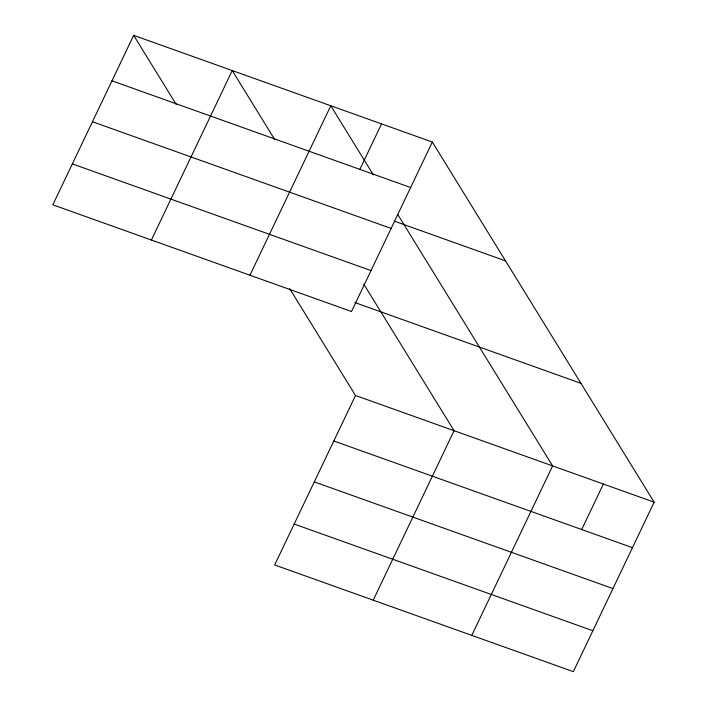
<?xml version="1.0" encoding="UTF-8"?>
<svg xmlns="http://www.w3.org/2000/svg" width="707" height="707" viewBox="0 0 707 707"><rect width="100%" height="100%" fill="white"/><g stroke="black" fill="none" stroke-linecap="round" stroke-linejoin="round"><path stroke-width="1.06" d="M133.667 35.35L52.839 204.818L351.494 311.504L432.331 142.036L133.667 35.35L176.229 104.45M151.395 240.027L232.223 70.559L274.784 139.65M249.951 275.226L330.779 105.758L373.34 174.859M359.863 169.38L381.55 123.902M289.676 288.624L355.506 395.496L274.67 564.964L573.333 671.65L654.161 502.182L432.331 142.036M373.234 600.172L454.062 430.704L363.716 284.028M471.79 635.381L552.618 465.913L397.749 214.477M581.702 529.525L603.389 484.048M111.971 80.828L410.634 187.514M394.647 221.273L505.532 260.883M92.458 121.745L391.121 228.432M72.353 163.9L371.007 270.587M354.923 302.587L580.96 383.335M355.506 395.496L654.161 502.182M333.81 440.982L632.473 547.669M314.297 481.891L612.96 588.577M294.192 524.046L592.846 630.732"/></g></svg>
